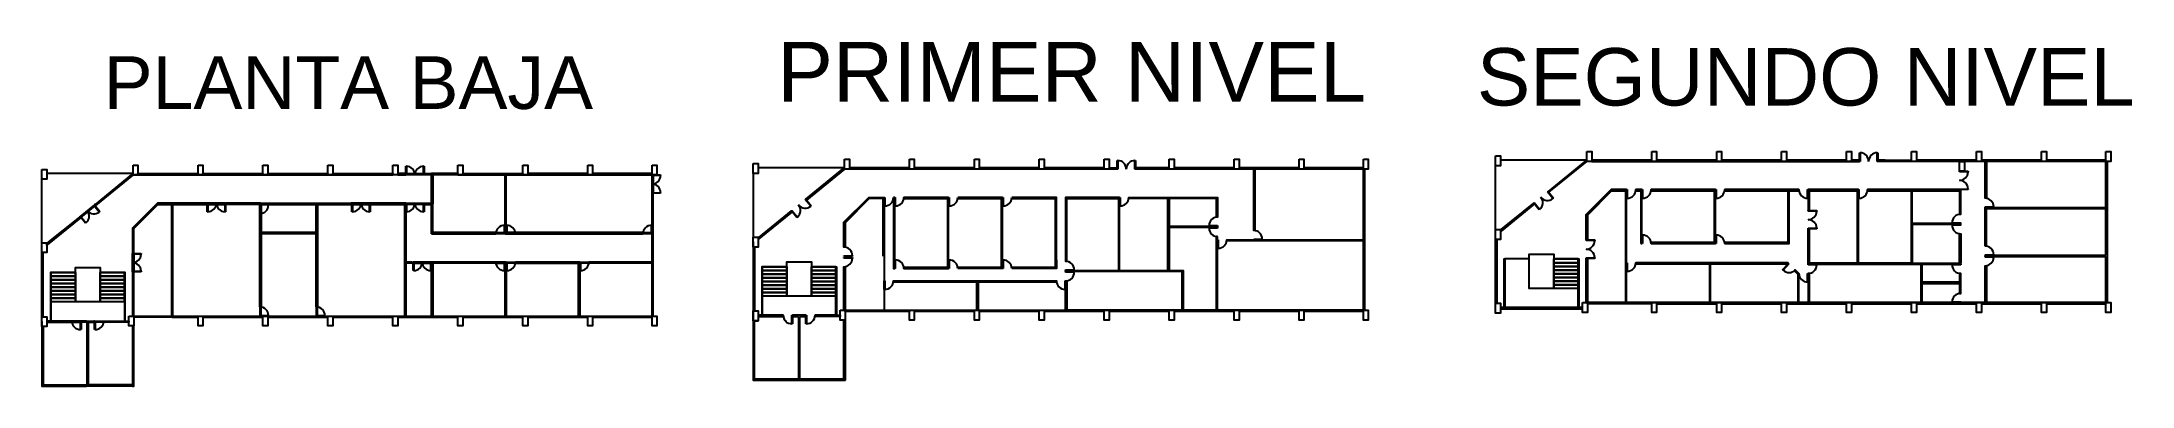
# Model space of a CAD drawing. Header units: metres. Extents: x 1300 to 1471, y 2445 to 2473.
import ezdxf

# ---------------------------------------------------------------- set-up
doc = ezdxf.new("R2010")
doc.units = ezdxf.units.M
for name, color, linetype in [('A-Escaleras', 82, 'Continuous'), ('A-Puertas', 140, 'Continuous'), ('Primer Nivel', 240, 'Continuous'), ('Segundo Nivel', 50, 'Continuous')]:
    doc.layers.add(name, color=color, linetype=linetype)
doc.styles.get("Standard").update_dxf_attribs({"font": 'arial.ttf'})

# ---------------------------------------------------------------- blocks, each defined once
blk = doc.blocks.new('Puerta Izquierda 0.7')
at = {"layer": 'A-Puertas'}
for p, q in [((-0.75, 0), (-0.75, 0.7)), ((-0.75, 0.7), (-0.7, 0.7)), ((-0.7, 0), (-0.75, 0)), ((-0.7, 0.7), (-0.7, 0))]:
    blk.add_line(p, q, dxfattribs=at)
blk.add_arc((-0.7, 0), 0.7, 0, 90, dxfattribs=at)
blk = doc.blocks.new('Puerta Derecha 0.7')
at = {"layer": 'A-Puertas'}
for p, q in [((0.7, 0), (0.7, 0.7)), ((0.7, 0.7), (0.75, 0.7)), ((0.75, 0), (0.7, 0)), ((0.75, 0.7), (0.75, 0))]:
    blk.add_line(p, q, dxfattribs=at)
blk.add_arc((0.7, 0), 0.7, 90, 180, dxfattribs=at)

msp = doc.modelspace()

# ---------------------------------------------------------------- linework, layer by layer
for p, q in [((1300.17, 2456.46), (1300.17, 2461.64)), ((1307.6, 2462.09), (1300.57, 2462.09)), ((1307.64, 2461.99), (1312.92, 2461.99)), ((1308.02, 2462.09), (1312.92, 2462.09)), ((1308.02, 2462.09), (1312.92, 2462.09)), ((1308.02, 2462.09), (1312.92, 2462.09)), ((1312.92, 2461.99), (1318.22, 2461.99)), ((1313.32, 2462.09), (1318.22, 2462.09)), ((1313.32, 2462.09), (1318.22, 2462.09)), ((1313.32, 2462.09), (1318.22, 2462.09)), ((1313.32, 2462.09), (1318.22, 2462.09)), ((1318.22, 2461.99), (1323.52, 2461.99)), ((1318.62, 2462.09), (1323.52, 2462.09)), ((1323.52, 2461.99), (1328.82, 2461.99)), ((1323.92, 2462.09), (1328.82, 2462.09)), ((1329.22, 2461.99), (1328.82, 2461.99)), ((1334.12, 2462.09), (1331.97, 2462.09)), ((1331.97, 2462.04), (1331.97, 2462.09)), ((1331.97, 2462.09), (1331.97, 2462.09)), ((1331.97, 2462.09), (1331.97, 2461.99)), ((1331.97, 2462.09), (1331.97, 2462.04)), ((1331.97, 2462.04), (1331.97, 2459.69)), ((1331.97, 2459.69), (1331.97, 2462.04)), ((1334.12, 2461.99), (1332.07, 2461.99)), ((1332.07, 2461.99), (1332.07, 2459.64)), ((1332.07, 2457.29), (1332.07, 2461.99)), ((1334.12, 2461.99), (1337.97, 2461.99)), ((1334.52, 2462.09), (1339.42, 2462.09)), ((1337.97, 2457.24), (1337.97, 2461.99)), ((1338.07, 2457.24), (1338.07, 2461.99)), ((1338.07, 2461.99), (1339.42, 2461.99)), ((1339.42, 2461.99), (1344.72, 2461.99)), ((1339.82, 2462.09), (1344.72, 2462.09)), ((1339.82, 2462.09), (1344.72, 2462.09)), ((1344.72, 2461.99), (1349.97, 2461.99)), ((1345.12, 2462.09), (1349.97, 2462.09)), ((1349.97, 2461.99), (1350.07, 2461.99)), ((1349.97, 2460.44), (1349.97, 2460.49)), ((1350.07, 2460.49), (1349.97, 2460.49)), ((1349.97, 2457.29), (1349.97, 2460.44)), ((1350.02, 2460.49), (1350.07, 2460.49)), ((1350.07, 2460.44), (1350.07, 2460.49)), ((1350.07, 2457.24), (1350.07, 2460.44)), ((1303.33, 2458.56), (1303.33, 2458.56)), ((1310.77, 2459.59), (1309.64, 2459.59)), ((1310.77, 2450.49), (1310.77, 2459.59)), ((1310.87, 2450.49), (1310.87, 2459.59)), ((1315.17, 2459.59), (1315.17, 2459.69)), ((1315.17, 2459.69), (1315.22, 2459.69)), ((1315.22, 2459.59), (1315.17, 2459.59)), ((1318.02, 2459.69), (1315.22, 2459.69)), ((1318.02, 2459.59), (1315.22, 2459.59)), ((1317.97, 2458.79), (1317.97, 2458.84)), ((1317.97, 2458.84), (1318.07, 2458.84)), ((1317.97, 2458.79), (1317.97, 2456.64)), ((1318.02, 2459.69), (1322.62, 2459.69)), ((1318.02, 2459.59), (1322.57, 2459.59)), ((1318.07, 2458.84), (1318.07, 2458.79)), ((1318.07, 2458.79), (1318.07, 2457.29)), ((1322.57, 2459.59), (1322.57, 2457.29)), ((1322.62, 2459.69), (1325.42, 2459.69)), ((1322.67, 2459.59), (1325.42, 2459.59)), ((1322.67, 2459.59), (1322.67, 2457.24)), ((1325.47, 2459.69), (1325.42, 2459.69)), ((1325.42, 2459.59), (1325.47, 2459.59)), ((1325.47, 2459.59), (1325.47, 2459.69)), ((1325.47, 2459.64), (1325.47, 2459.64)), ((1326.97, 2459.59), (1326.97, 2459.69)), ((1326.97, 2459.69), (1327.02, 2459.69)), ((1327.02, 2459.59), (1326.97, 2459.59)), ((1327.02, 2459.69), (1329.87, 2459.69)), ((1327.02, 2459.59), (1329.77, 2459.59)), ((1329.77, 2459.59), (1329.77, 2450.49)), ((1329.87, 2458.84), (1329.87, 2459.69)), ((1329.87, 2459.64), (1329.87, 2454.89)), ((1331.37, 2459.59), (1331.37, 2459.69)), ((1331.37, 2459.69), (1331.47, 2459.69)), ((1331.47, 2459.59), (1331.37, 2459.59)), ((1331.47, 2459.69), (1331.97, 2459.69)), ((1331.47, 2459.59), (1331.97, 2459.59)), ((1331.97, 2457.19), (1331.97, 2459.59)), ((1317.97, 2456.64), (1317.97, 2451.29)), ((1322.57, 2457.29), (1318.07, 2457.29)), ((1322.57, 2457.19), (1318.07, 2457.19)), ((1318.07, 2457.19), (1318.07, 2456.64)), ((1318.07, 2456.64), (1318.07, 2451.29)), ((1322.57, 2451.29), (1322.57, 2457.19)), ((1322.67, 2451.29), (1322.67, 2457.24)), ((1337.22, 2457.19), (1331.97, 2457.19)), ((1337.22, 2457.29), (1332.07, 2457.29)), ((1337.22, 2457.29), (1337.22, 2457.19)), ((1337.97, 2457.19), (1337.97, 2457.24)), ((1338.07, 2457.19), (1337.97, 2457.19)), ((1338.07, 2457.24), (1338.07, 2457.19)), ((1349.22, 2457.29), (1338.82, 2457.29)), ((1338.82, 2457.29), (1338.82, 2457.19)), ((1349.22, 2457.19), (1338.82, 2457.19)), ((1349.22, 2457.19), (1349.22, 2457.29)), ((1349.97, 2457.19), (1349.97, 2457.29)), ((1349.97, 2454.89), (1349.97, 2457.19)), ((1350.07, 2454.84), (1350.07, 2457.24)), ((1300.17, 2450.04), (1300.17, 2456.06)), ((1300.27, 2455.64), (1300.27, 2455.66)), ((1300.27, 2450.44), (1300.27, 2455.64)), ((1330.37, 2454.89), (1329.87, 2454.89)), ((1330.37, 2454.79), (1329.87, 2454.79)), ((1329.87, 2454.74), (1329.87, 2454.79)), ((1329.87, 2454.74), (1329.87, 2450.49)), ((1330.37, 2454.89), (1330.47, 2454.89)), ((1330.47, 2454.79), (1330.37, 2454.79)), ((1330.47, 2454.89), (1330.47, 2454.79)), ((1337.17, 2454.89), (1331.97, 2454.89)), ((1331.97, 2454.89), (1331.97, 2454.84)), ((1331.97, 2450.49), (1331.97, 2454.84)), ((1331.97, 2454.04), (1331.97, 2454.84)), ((1337.17, 2454.79), (1332.07, 2454.79)), ((1332.07, 2454.74), (1332.07, 2454.79)), ((1332.07, 2450.49), (1332.07, 2454.74)), ((1337.22, 2454.89), (1337.17, 2454.89)), ((1337.17, 2454.79), (1337.22, 2454.79)), ((1337.22, 2454.79), (1337.22, 2454.89)), ((1338.07, 2454.89), (1337.97, 2454.89)), ((1337.97, 2454.89), (1337.97, 2454.84)), ((1337.97, 2450.49), (1337.97, 2454.84)), ((1337.97, 2450.49), (1337.97, 2454.84)), ((1337.97, 2450.49), (1337.97, 2454.84)), ((1338.07, 2454.84), (1338.07, 2454.89)), ((1338.07, 2450.49), (1338.07, 2454.84)), ((1338.87, 2454.89), (1338.82, 2454.89)), ((1338.82, 2454.89), (1338.82, 2454.79)), ((1338.82, 2454.79), (1338.87, 2454.79)), ((1344.07, 2454.89), (1338.87, 2454.89)), ((1343.97, 2454.79), (1338.87, 2454.79)), ((1343.97, 2450.49), (1343.97, 2454.79)), ((1344.07, 2450.49), (1344.07, 2454.89)), ((1349.97, 2454.89), (1344.82, 2454.89)), ((1344.82, 2454.89), (1344.82, 2454.79)), ((1349.97, 2454.79), (1344.82, 2454.79)), ((1349.97, 2450.49), (1349.97, 2454.79)), ((1350.07, 2450.49), (1350.07, 2454.84)), ((1302.92, 2454.04), (1300.87, 2454.04)), ((1300.87, 2454.04), (1300.87, 2450.09)), ((1300.92, 2454.04), (1300.92, 2450.09)), ((1300.92, 2454.04), (1300.92, 2451.64)), ((1306.97, 2454.04), (1304.92, 2454.04)), ((1306.92, 2451.64), (1306.92, 2454.04)), ((1300.17, 2450.04), (1300.17, 2444.79)), ((1300.27, 2449.64), (1300.27, 2444.89)), ((1300.27, 2449.64), (1300.27, 2444.89)), ((1300.62, 2450.09), (1300.57, 2450.09)), ((1300.62, 2449.99), (1300.57, 2449.99)), ((1300.87, 2450.09), (1300.62, 2450.09)), ((1303.42, 2450.09), (1303.37, 2450.09)), ((1303.37, 2450.09), (1303.37, 2449.99)), ((1303.37, 2449.99), (1303.42, 2449.99)), ((1303.82, 2450.09), (1303.42, 2450.09)), ((1303.82, 2449.99), (1303.42, 2449.99)), ((1303.82, 2450.09), (1304.42, 2450.09)), ((1303.82, 2449.99), (1303.87, 2449.99)), ((1303.87, 2444.89), (1303.87, 2449.99)), ((1303.87, 2444.89), (1303.87, 2449.99)), ((1303.97, 2444.89), (1303.97, 2449.99)), ((1303.97, 2449.99), (1304.42, 2449.99)), ((1303.97, 2449.99), (1304.42, 2449.99)), ((1304.47, 2450.09), (1304.42, 2450.09)), ((1304.42, 2449.99), (1304.47, 2449.99)), ((1304.47, 2449.99), (1304.47, 2450.09)), ((1310.82, 2450.39), (1312.92, 2450.39)), ((1310.87, 2450.49), (1318.42, 2450.49)), ((1313.32, 2450.39), (1318.22, 2450.39)), ((1317.97, 2451.29), (1317.97, 2451.24)), ((1317.97, 2451.24), (1318.07, 2451.24)), ((1318.07, 2451.24), (1318.07, 2451.29)), ((1318.42, 2450.49), (1322.02, 2450.49)), ((1318.62, 2450.39), (1322.02, 2450.39)), ((1322.02, 2450.49), (1329.22, 2450.49)), ((1322.02, 2450.39), (1323.52, 2450.39)), ((1322.57, 2451.29), (1322.57, 2451.24)), ((1322.57, 2451.24), (1322.67, 2451.24)), ((1322.67, 2451.24), (1322.67, 2451.29)), ((1323.92, 2450.39), (1328.82, 2450.39)), ((1329.22, 2450.49), (1329.77, 2450.49)), ((1329.22, 2450.39), (1332.02, 2450.39)), ((1329.87, 2450.49), (1331.97, 2450.49)), ((1332.02, 2450.39), (1334.12, 2450.39)), ((1332.07, 2450.49), (1337.97, 2450.49)), ((1332.07, 2450.49), (1337.97, 2450.49)), ((1334.52, 2450.39), (1338.02, 2450.39)), ((1338.02, 2450.39), (1339.42, 2450.39)), ((1338.07, 2450.49), (1343.97, 2450.49)), ((1339.82, 2450.39), (1344.02, 2450.39)), ((1344.02, 2450.39), (1344.72, 2450.39)), ((1344.07, 2450.49), (1349.97, 2450.49)), ((1345.12, 2450.39), (1349.97, 2450.39)), ((1300.17, 2444.79), (1303.82, 2444.79)), ((1300.27, 2444.89), (1303.82, 2444.89)), ((1303.87, 2444.89), (1303.82, 2444.89)), ((1307.67, 2444.79), (1303.82, 2444.79)), ((1307.57, 2444.89), (1303.97, 2444.89))]:
    msp.add_line(p, q)
for points in [[(1300.17, 2462.44), (1300.57, 2462.44), (1300.57, 2461.64), (1300.17, 2461.64)], [(1307.62, 2461.99), (1307.62, 2462.09), (1307.6, 2462.09), (1304.52, 2459.59), (1304.48, 2459.56), (1304.46, 2459.54), (1304.52, 2459.46), (1304.54, 2459.48), (1304.58, 2459.51), (1307.64, 2461.99)], [(1307.62, 2462.79), (1308.02, 2462.79), (1308.02, 2461.99), (1307.62, 2461.99)], [(1308.02, 2462.09), (1312.92, 2462.09), (1312.92, 2461.99), (1308.02, 2461.99)], [(1312.92, 2462.79), (1313.32, 2462.79), (1313.32, 2461.99), (1312.92, 2461.99)], [(1313.32, 2462.09), (1318.22, 2462.09), (1318.22, 2461.99), (1313.32, 2461.99)], [(1318.22, 2462.79), (1318.62, 2462.79), (1318.62, 2461.99), (1318.22, 2461.99)], [(1318.62, 2462.09), (1323.52, 2462.09), (1323.52, 2461.99), (1318.62, 2461.99)], [(1323.52, 2462.79), (1323.92, 2462.79), (1323.92, 2461.99), (1323.52, 2461.99)], [(1323.92, 2462.09), (1328.82, 2462.09), (1328.82, 2461.99), (1323.92, 2461.99)], [(1328.82, 2462.79), (1329.22, 2462.79), (1329.22, 2461.99), (1328.82, 2461.99)], [(1329.87, 2462.09), (1329.22, 2462.09), (1329.22, 2461.99), (1329.87, 2461.99)], [(1329.87, 2462.09), (1331.37, 2462.09), (1331.37, 2461.99), (1329.87, 2461.99)], [(1331.97, 2461.99), (1331.37, 2461.99), (1331.37, 2462.09), (1331.97, 2462.09)], [(1334.12, 2461.99), (1331.97, 2461.99), (1331.97, 2462.09), (1334.12, 2462.09)], [(1331.97, 2457.19), (1332.07, 2457.19), (1332.07, 2461.99), (1331.97, 2461.99)], [(1334.12, 2462.79), (1334.52, 2462.79), (1334.52, 2461.99), (1334.12, 2461.99)], [(1339.42, 2461.99), (1334.52, 2461.99), (1334.52, 2462.09), (1339.42, 2462.09)], [(1338.07, 2461.99), (1337.97, 2461.99), (1337.97, 2457.19), (1338.07, 2457.19)], [(1339.42, 2462.79), (1339.82, 2462.79), (1339.82, 2461.99), (1339.42, 2461.99)], [(1344.72, 2462.09), (1339.82, 2462.09), (1339.82, 2461.99), (1344.72, 2461.99)], [(1344.72, 2462.79), (1345.12, 2462.79), (1345.12, 2461.99), (1344.72, 2461.99)], [(1349.97, 2462.09), (1345.12, 2462.09), (1345.12, 2461.99), (1349.97, 2461.99)], [(1349.97, 2462.79), (1350.37, 2462.79), (1350.37, 2461.99), (1349.97, 2461.99)], [(1350.07, 2460.49), (1349.97, 2460.49), (1349.97, 2461.99), (1350.07, 2461.99)], [(1350.07, 2460.49), (1349.97, 2460.49), (1349.97, 2450.49), (1350.07, 2450.49)], [(1303.36, 2458.52), (1303.32, 2458.49), (1300.62, 2456.3), (1300.57, 2456.26), (1300.57, 2456.39), (1300.62, 2456.43), (1303.26, 2458.56), (1303.3, 2458.6)], [(1303.36, 2458.52), (1304.52, 2459.46), (1304.46, 2459.54), (1303.3, 2458.6)], [(1309.64, 2459.59), (1307.67, 2457.62), (1307.57, 2457.66), (1309.6, 2459.69)], [(1310.77, 2459.59), (1310.87, 2459.59), (1313.62, 2459.59), (1313.67, 2459.59), (1313.67, 2459.69), (1313.62, 2459.69), (1310.82, 2459.69), (1309.6, 2459.69), (1309.64, 2459.59)], [(1310.87, 2459.59), (1310.77, 2459.59), (1310.77, 2450.49), (1310.87, 2450.49)], [(1315.17, 2459.69), (1313.67, 2459.69), (1313.67, 2459.59), (1315.17, 2459.59)], [(1315.17, 2459.69), (1325.47, 2459.69), (1325.47, 2459.59), (1315.17, 2459.59)], [(1318.07, 2458.84), (1317.97, 2458.84), (1317.97, 2459.59), (1318.07, 2459.59)], [(1317.97, 2458.84), (1318.07, 2458.84), (1318.07, 2451.24), (1317.97, 2451.24)], [(1322.57, 2459.59), (1322.67, 2459.59), (1322.67, 2451.24), (1322.57, 2451.24)], [(1326.97, 2459.69), (1325.47, 2459.69), (1325.47, 2459.59), (1326.97, 2459.59)], [(1329.87, 2459.69), (1326.97, 2459.69), (1326.97, 2459.59), (1329.87, 2459.59)], [(1329.87, 2459.59), (1329.77, 2459.59), (1329.77, 2450.49), (1329.87, 2450.49)], [(1329.87, 2459.69), (1331.37, 2459.69), (1331.37, 2459.59), (1329.87, 2459.59)], [(1331.97, 2459.59), (1331.37, 2459.59), (1331.37, 2459.69), (1331.97, 2459.69)], [(1300.17, 2456.46), (1300.57, 2456.46), (1300.57, 2455.66), (1300.17, 2455.66)], [(1307.67, 2455.59), (1307.67, 2455.64), (1307.67, 2457.62), (1307.57, 2457.66), (1307.57, 2455.64), (1307.57, 2455.59)], [(1318.07, 2457.29), (1322.57, 2457.29), (1322.57, 2457.19), (1318.07, 2457.19)], [(1332.07, 2457.19), (1337.22, 2457.19), (1337.22, 2457.29), (1332.07, 2457.29)], [(1337.22, 2457.29), (1337.97, 2457.29), (1337.97, 2457.19), (1337.22, 2457.19)], [(1338.82, 2457.29), (1338.07, 2457.29), (1338.07, 2457.19), (1338.82, 2457.19)], [(1338.82, 2457.19), (1349.22, 2457.19), (1349.22, 2457.29), (1338.82, 2457.29)], [(1349.97, 2457.19), (1349.22, 2457.19), (1349.22, 2457.29), (1349.97, 2457.29)], [(1300.27, 2455.66), (1300.17, 2455.66), (1300.17, 2450.44), (1300.27, 2450.44)], [(1307.57, 2455.59), (1307.67, 2455.59), (1307.67, 2454.09), (1307.57, 2454.09)], [(1330.47, 2454.79), (1329.87, 2454.79), (1329.87, 2454.89), (1330.47, 2454.89)], [(1331.97, 2454.89), (1330.47, 2454.89), (1330.47, 2454.79), (1331.97, 2454.79)], [(1332.07, 2450.49), (1331.97, 2450.49), (1331.97, 2454.89), (1332.07, 2454.89)], [(1332.07, 2454.89), (1337.22, 2454.89), (1337.22, 2454.79), (1332.07, 2454.79)], [(1337.97, 2454.89), (1337.22, 2454.89), (1337.22, 2454.79), (1337.97, 2454.79)], [(1337.97, 2454.89), (1338.07, 2454.89), (1338.07, 2450.49), (1337.97, 2450.49)], [(1338.82, 2454.79), (1338.07, 2454.79), (1338.07, 2454.89), (1338.82, 2454.89)], [(1344.07, 2454.89), (1338.82, 2454.89), (1338.82, 2454.79), (1344.07, 2454.79)], [(1343.97, 2454.79), (1344.07, 2454.79), (1344.07, 2450.49), (1343.97, 2450.49)], [(1344.82, 2454.79), (1344.07, 2454.79), (1344.07, 2454.89), (1344.82, 2454.89)], [(1344.82, 2454.89), (1349.97, 2454.89), (1349.97, 2454.79), (1344.82, 2454.79)], [(1300.92, 2454.04), (1300.87, 2454.04), (1300.87, 2450.09), (1300.92, 2450.09)], [(1304.92, 2451.64), (1302.92, 2451.64), (1302.92, 2454.44), (1304.92, 2454.44)], [(1306.92, 2450.09), (1306.97, 2450.09), (1306.97, 2454.04), (1306.92, 2454.04)], [(1307.67, 2454.09), (1307.57, 2454.09), (1307.57, 2450.49), (1307.67, 2450.49)], [(1300.17, 2450.44), (1300.57, 2450.44), (1300.57, 2449.64), (1300.17, 2449.64)], [(1300.27, 2449.64), (1300.17, 2449.64), (1300.17, 2444.79), (1300.27, 2444.79)], [(1302.62, 2450.09), (1300.57, 2450.09), (1300.57, 2449.99), (1302.62, 2449.99)], [(1303.37, 2450.09), (1302.62, 2450.09), (1302.62, 2449.99), (1303.37, 2449.99)], [(1304.47, 2449.99), (1303.37, 2449.99), (1303.37, 2450.09), (1304.47, 2450.09)], [(1303.87, 2444.89), (1303.97, 2444.89), (1303.97, 2449.99), (1303.87, 2449.99)], [(1305.22, 2449.99), (1304.47, 2449.99), (1304.47, 2450.09), (1305.22, 2450.09)], [(1307.27, 2449.99), (1305.22, 2449.99), (1305.22, 2450.09), (1307.27, 2450.09)], [(1307.27, 2450.49), (1307.67, 2450.49), (1307.67, 2449.69), (1307.27, 2449.69)], [(1307.67, 2449.69), (1307.57, 2449.69), (1307.57, 2444.79), (1307.67, 2444.79)], [(1312.92, 2450.39), (1307.67, 2450.39), (1307.67, 2450.49), (1312.92, 2450.49)], [(1312.92, 2450.49), (1313.32, 2450.49), (1313.32, 2449.69), (1312.92, 2449.69)], [(1313.32, 2450.49), (1318.22, 2450.49), (1318.22, 2450.39), (1313.32, 2450.39)], [(1318.07, 2451.24), (1317.97, 2451.24), (1317.97, 2450.49), (1318.07, 2450.49)], [(1318.22, 2450.49), (1318.62, 2450.49), (1318.62, 2449.69), (1318.22, 2449.69)], [(1318.62, 2450.49), (1323.52, 2450.49), (1323.52, 2450.39), (1318.62, 2450.39)], [(1322.67, 2451.24), (1322.57, 2451.24), (1322.57, 2450.49), (1322.67, 2450.49)], [(1323.52, 2450.49), (1323.92, 2450.49), (1323.92, 2449.69), (1323.52, 2449.69)], [(1323.92, 2450.49), (1328.82, 2450.49), (1328.82, 2450.39), (1323.92, 2450.39)], [(1328.82, 2450.49), (1329.22, 2450.49), (1329.22, 2449.69), (1328.82, 2449.69)], [(1329.22, 2450.49), (1334.12, 2450.49), (1334.12, 2450.39), (1329.22, 2450.39)], [(1334.12, 2450.49), (1334.52, 2450.49), (1334.52, 2449.69), (1334.12, 2449.69)], [(1334.52, 2450.49), (1339.42, 2450.49), (1339.42, 2450.39), (1334.52, 2450.39)], [(1339.42, 2450.49), (1339.82, 2450.49), (1339.82, 2449.69), (1339.42, 2449.69)], [(1339.82, 2450.49), (1344.72, 2450.49), (1344.72, 2450.39), (1339.82, 2450.39)], [(1345.12, 2450.49), (1349.97, 2450.49), (1349.97, 2450.39), (1345.12, 2450.39)], [(1349.97, 2450.49), (1350.37, 2450.49), (1350.37, 2449.69), (1349.97, 2449.69)], [(1300.27, 2444.89), (1307.57, 2444.89), (1307.57, 2444.79), (1300.27, 2444.79)]]:
    msp.add_lwpolyline(points, close=True)
msp.add_lwpolyline([(1345.12, 2450.49), (1345.12, 2449.69), (1344.72, 2449.69), (1344.72, 2450.49)])
at = {"layer": 'A-Escaleras'}
for points in [[(1423.55, 2455.14), (1425.55, 2455.14), (1425.55, 2454.84), (1423.55, 2454.84)], [(1423.55, 2454.84), (1425.55, 2454.84), (1425.55, 2454.54), (1423.55, 2454.54)], [(1300.92, 2454.04), (1302.92, 2454.04), (1302.92, 2453.74), (1300.92, 2453.74)], [(1300.92, 2453.74), (1302.92, 2453.74), (1302.92, 2453.44), (1300.92, 2453.44)], [(1300.92, 2453.44), (1302.92, 2453.44), (1302.92, 2453.14), (1300.92, 2453.14)], [(1300.92, 2453.14), (1302.92, 2453.14), (1302.92, 2452.84), (1300.92, 2452.84)], [(1304.92, 2454.04), (1306.92, 2454.04), (1306.92, 2453.74), (1304.92, 2453.74)], [(1304.92, 2453.74), (1306.92, 2453.74), (1306.92, 2453.44), (1304.92, 2453.44)], [(1304.92, 2453.44), (1306.92, 2453.44), (1306.92, 2453.14), (1304.92, 2453.14)], [(1304.92, 2453.14), (1306.92, 2453.14), (1306.92, 2452.84), (1304.92, 2452.84)], [(1358.97, 2454.51), (1360.97, 2454.51), (1360.97, 2454.21), (1358.97, 2454.21)], [(1358.97, 2454.21), (1360.97, 2454.21), (1360.97, 2453.91), (1358.97, 2453.91)], [(1358.97, 2453.91), (1360.97, 2453.91), (1360.97, 2453.61), (1358.97, 2453.61)], [(1358.97, 2453.61), (1360.97, 2453.61), (1360.97, 2453.31), (1358.97, 2453.31)], [(1358.97, 2453.31), (1360.97, 2453.31), (1360.97, 2453.01), (1358.97, 2453.01)], [(1362.97, 2454.51), (1364.97, 2454.51), (1364.97, 2454.21), (1362.97, 2454.21)], [(1362.97, 2454.21), (1364.97, 2454.21), (1364.97, 2453.91), (1362.97, 2453.91)], [(1362.97, 2453.91), (1364.97, 2453.91), (1364.97, 2453.61), (1362.97, 2453.61)], [(1362.97, 2453.61), (1364.97, 2453.61), (1364.97, 2453.31), (1362.97, 2453.31)], [(1362.97, 2453.31), (1364.97, 2453.31), (1364.97, 2453.01), (1362.97, 2453.01)], [(1423.55, 2454.54), (1425.55, 2454.54), (1425.55, 2454.24), (1423.55, 2454.24)], [(1423.55, 2454.24), (1425.55, 2454.24), (1425.55, 2453.94), (1423.55, 2453.94)], [(1423.55, 2453.94), (1425.55, 2453.94), (1425.55, 2453.64), (1423.55, 2453.64)], [(1423.55, 2453.64), (1425.55, 2453.64), (1425.55, 2453.34), (1423.55, 2453.34)], [(1423.55, 2453.34), (1425.55, 2453.34), (1425.55, 2453.04), (1423.55, 2453.04)], [(1423.55, 2453.04), (1425.55, 2453.04), (1425.55, 2452.74), (1423.55, 2452.74)], [(1300.92, 2452.84), (1302.92, 2452.84), (1302.92, 2452.54), (1300.92, 2452.54)], [(1300.92, 2452.54), (1302.92, 2452.54), (1302.92, 2452.24), (1300.92, 2452.24)], [(1300.92, 2452.24), (1302.92, 2452.24), (1302.92, 2451.94), (1300.92, 2451.94)], [(1300.92, 2451.94), (1302.92, 2451.94), (1302.92, 2451.64), (1300.92, 2451.64)], [(1304.92, 2452.84), (1306.92, 2452.84), (1306.92, 2452.54), (1304.92, 2452.54)], [(1304.92, 2452.54), (1306.92, 2452.54), (1306.92, 2452.24), (1304.92, 2452.24)], [(1304.92, 2452.24), (1306.92, 2452.24), (1306.92, 2451.94), (1304.92, 2451.94)], [(1304.92, 2451.94), (1306.92, 2451.94), (1306.92, 2451.64), (1304.92, 2451.64)], [(1358.97, 2453.01), (1360.97, 2453.01), (1360.97, 2452.71), (1358.97, 2452.71)], [(1358.97, 2452.71), (1360.97, 2452.71), (1360.97, 2452.41), (1358.97, 2452.41)], [(1358.97, 2452.41), (1360.97, 2452.41), (1360.97, 2452.11), (1358.97, 2452.11)], [(1362.97, 2453.01), (1364.97, 2453.01), (1364.97, 2452.71), (1362.97, 2452.71)], [(1362.97, 2452.71), (1364.97, 2452.71), (1364.97, 2452.41), (1362.97, 2452.41)], [(1362.97, 2452.41), (1364.97, 2452.41), (1364.97, 2452.11), (1362.97, 2452.11)]]:
    msp.add_lwpolyline(points, close=True, dxfattribs=at)
at = {"layer": 'Primer Nivel'}
for p, q in [((1358.22, 2462.11), (1358.22, 2456.91)), ((1370.97, 2462.56), (1366.07, 2462.56)), ((1376.27, 2462.56), (1371.37, 2462.56)), ((1381.57, 2462.56), (1376.67, 2462.56)), ((1386.87, 2462.56), (1381.97, 2462.56)), ((1390.02, 2462.56), (1389.42, 2462.56)), ((1392.17, 2462.56), (1390.02, 2462.56)), ((1397.47, 2462.56), (1392.57, 2462.56)), ((1402.77, 2462.56), (1397.87, 2462.56)), ((1408.02, 2462.56), (1403.17, 2462.56)), ((1408.12, 2462.46), (1408.12, 2450.96)), ((1378.57, 2460.16), (1378.52, 2460.16)), ((1396.02, 2450.96), (1396.02, 2456.96)), ((1396.12, 2456.96), (1396.02, 2456.96)), ((1396.12, 2450.96), (1396.12, 2456.96)), ((1364.97, 2454.51), (1362.97, 2454.51)), ((1364.97, 2454.51), (1364.97, 2450.56)), ((1383.67, 2452.66), (1383.67, 2453.36)), ((1358.32, 2445.36), (1358.32, 2450.11)), ((1358.32, 2450.11), (1358.62, 2450.11)), ((1362.52, 2450.56), (1361.42, 2450.56)), ((1361.42, 2450.56), (1361.42, 2450.46)), ((1361.42, 2450.46), (1361.92, 2450.46)), ((1361.92, 2450.46), (1361.92, 2445.36)), ((1362.02, 2445.36), (1362.02, 2450.46)), ((1362.02, 2450.46), (1362.52, 2450.46)), ((1362.52, 2450.46), (1362.52, 2450.56)), ((1364.97, 2450.56), (1363.27, 2450.56)), ((1363.27, 2450.56), (1363.27, 2450.46)), ((1376.27, 2450.86), (1371.37, 2450.86)), ((1381.57, 2450.86), (1376.67, 2450.86)), ((1386.87, 2450.86), (1381.97, 2450.86)), ((1392.17, 2450.86), (1387.27, 2450.86)), ((1397.47, 2450.86), (1392.57, 2450.86)), ((1408.02, 2450.96), (1396.12, 2450.96)), ((1402.77, 2450.86), (1397.87, 2450.86)), ((1408.02, 2450.86), (1403.17, 2450.86)), ((1361.92, 2445.36), (1358.32, 2445.36)), ((1365.62, 2445.36), (1362.02, 2445.36))]:
    msp.add_line(p, q, dxfattribs=at)
for points in [[(1365.67, 2463.26), (1366.07, 2463.26), (1366.07, 2462.46), (1365.67, 2462.46)], [(1370.97, 2463.26), (1371.37, 2463.26), (1371.37, 2462.46), (1370.97, 2462.46)], [(1376.27, 2463.26), (1376.67, 2463.26), (1376.67, 2462.46), (1376.27, 2462.46)], [(1381.57, 2463.26), (1381.97, 2463.26), (1381.97, 2462.46), (1381.57, 2462.46)], [(1386.87, 2463.26), (1387.27, 2463.26), (1387.27, 2462.46), (1386.87, 2462.46)], [(1392.17, 2463.26), (1392.57, 2463.26), (1392.57, 2462.46), (1392.17, 2462.46)], [(1397.47, 2463.26), (1397.87, 2463.26), (1397.87, 2462.46), (1397.47, 2462.46)], [(1402.77, 2463.26), (1403.17, 2463.26), (1403.17, 2462.46), (1402.77, 2462.46)], [(1408.02, 2463.26), (1408.42, 2463.26), (1408.42, 2462.46), (1408.02, 2462.46)], [(1358.22, 2462.91), (1358.62, 2462.91), (1358.62, 2462.11), (1358.22, 2462.11)], [(1387.27, 2462.56), (1387.92, 2462.56), (1387.92, 2462.46), (1387.27, 2462.46)], [(1369.67, 2460.16), (1369.67, 2454.81), (1369.67, 2454.36), (1369.77, 2454.36), (1369.77, 2460.16)], [(1388.12, 2460.16), (1384.12, 2460.16), (1383.72, 2460.16), (1383.72, 2454.96), (1383.82, 2454.96), (1383.82, 2460.06), (1384.12, 2460.06), (1388.02, 2460.06), (1388.02, 2454.21), (1388.12, 2454.21)], [(1358.22, 2456.91), (1358.62, 2456.91), (1358.62, 2456.11), (1358.22, 2456.11)], [(1365.02, 2450.56), (1364.97, 2450.56), (1364.97, 2454.51), (1365.02, 2454.51)], [(1365.72, 2450.96), (1365.62, 2450.96), (1365.62, 2454.51), (1365.72, 2454.51)], [(1358.22, 2450.91), (1358.62, 2450.91), (1358.62, 2450.11), (1358.22, 2450.11)], [(1365.32, 2450.46), (1363.27, 2450.46), (1363.27, 2450.56), (1365.32, 2450.56)], [(1365.32, 2450.96), (1365.72, 2450.96), (1365.72, 2450.16), (1365.32, 2450.16)], [(1365.62, 2450.16), (1365.72, 2450.16), (1365.72, 2445.26), (1365.62, 2445.26)], [(1370.97, 2450.86), (1365.72, 2450.86), (1365.72, 2450.96), (1370.97, 2450.96)], [(1370.97, 2450.96), (1371.37, 2450.96), (1371.37, 2450.16), (1370.97, 2450.16)], [(1376.27, 2450.96), (1376.67, 2450.96), (1376.67, 2450.16), (1376.27, 2450.16)], [(1381.57, 2450.96), (1381.97, 2450.96), (1381.97, 2450.16), (1381.57, 2450.16)], [(1386.87, 2450.96), (1387.27, 2450.96), (1387.27, 2450.16), (1386.87, 2450.16)], [(1392.17, 2450.96), (1392.57, 2450.96), (1392.57, 2450.16), (1392.17, 2450.16)], [(1397.47, 2450.96), (1397.87, 2450.96), (1397.87, 2450.16), (1397.47, 2450.16)], [(1402.77, 2450.96), (1403.17, 2450.96), (1403.17, 2450.16), (1402.77, 2450.16)], [(1408.02, 2450.96), (1408.42, 2450.96), (1408.42, 2450.16), (1408.02, 2450.16)]]:
    msp.add_lwpolyline(points, close=True, dxfattribs=at)
for points in [[(1387.92, 2462.46), (1365.68, 2462.46), (1362.57, 2459.94), (1362.51, 2460.01), (1365.65, 2462.56), (1365.67, 2462.56), (1358.62, 2462.56)], [(1408.02, 2456.61), (1408.02, 2450.96), (1408.02, 2456.61), (1396.87, 2456.61), (1396.87, 2456.71), (1408.02, 2456.71), (1408.02, 2462.46), (1399.17, 2462.46), (1399.17, 2457.46), (1399.07, 2457.46), (1399.07, 2462.46), (1389.42, 2462.46)], [(1368.82, 2455.36), (1368.82, 2460.06), (1367.69, 2460.06), (1365.72, 2458.09), (1365.72, 2456.11), (1365.62, 2456.11), (1365.62, 2458.13), (1367.65, 2460.16), (1368.92, 2460.16), (1368.92, 2450.96), (1376.47, 2450.96), (1376.47, 2453.26), (1369.67, 2453.26), (1369.67, 2453.36), (1382.92, 2453.36), (1382.97, 2453.36), (1382.97, 2453.26), (1382.92, 2453.26), (1376.57, 2453.26), (1376.57, 2450.96), (1383.72, 2450.96)], [(1374.17, 2454.81), (1374.17, 2460.16), (1374.12, 2460.16), (1370.52, 2460.16), (1370.52, 2460.06), (1374.07, 2460.06), (1374.07, 2454.81), (1374.07, 2454.46), (1370.52, 2454.46), (1370.52, 2454.36), (1374.17, 2454.36), (1374.17, 2455.06)], [(1378.57, 2454.81), (1378.57, 2460.16), (1378.52, 2460.16), (1374.92, 2460.16)], [(1374.92, 2460.06), (1378.47, 2460.06), (1378.47, 2454.81), (1378.47, 2454.46), (1374.92, 2454.46)], [(1382.97, 2454.81), (1382.97, 2460.16), (1382.92, 2460.16), (1379.32, 2460.16)], [(1379.32, 2460.06), (1382.87, 2460.06), (1382.87, 2454.81), (1382.87, 2454.46), (1379.32, 2454.46)], [(1384.12, 2454.21), (1392.07, 2454.21), (1392.07, 2460.06), (1388.92, 2460.06), (1388.87, 2460.06), (1388.87, 2460.16), (1388.92, 2460.16)], [(1388.92, 2460.16), (1392.12, 2460.16), (1396.12, 2460.16), (1396.12, 2458.56), (1396.02, 2458.56), (1396.02, 2460.06), (1392.17, 2460.06), (1392.17, 2457.81), (1396.12, 2457.81), (1396.12, 2457.71), (1392.17, 2457.71), (1392.17, 2454.21), (1393.32, 2454.21), (1393.32, 2450.96), (1396.02, 2450.96), (1393.32, 2450.96)], [(1358.62, 2456.86), (1358.67, 2456.9), (1361.34, 2459.07), (1361.41, 2458.99), (1358.67, 2456.77), (1358.62, 2456.73)], [(1358.22, 2456.54), (1358.22, 2445.26), (1365.72, 2445.26), (1365.72, 2450.11), (1365.72, 2450.16)], [(1358.27, 2456.11), (1358.32, 2456.11), (1358.32, 2450.91)], [(1360.97, 2454.51), (1360.97, 2454.91), (1362.97, 2454.91), (1362.97, 2454.51), (1362.97, 2452.11), (1360.97, 2452.11), (1360.97, 2454.51), (1358.92, 2454.51)], [(1378.57, 2455.06), (1378.57, 2454.36), (1374.92, 2454.36)], [(1382.97, 2455.06), (1382.97, 2454.36), (1379.32, 2454.36)], [(1358.62, 2450.46), (1358.67, 2450.46), (1360.67, 2450.46), (1360.67, 2450.56), (1358.97, 2450.56), (1358.97, 2454.51), (1358.92, 2454.51), (1358.92, 2450.56), (1358.67, 2450.56), (1358.62, 2450.56)], [(1383.67, 2450.96), (1383.72, 2450.96), (1383.72, 2453.36), (1383.77, 2453.36), (1383.82, 2453.36), (1383.82, 2450.96), (1384.12, 2450.96), (1393.22, 2450.96), (1383.82, 2450.96)], [(1383.72, 2454.21), (1384.12, 2454.21), (1383.72, 2454.21), (1384.12, 2454.21), (1383.72, 2454.21), (1383.72, 2454.21), (1383.72, 2454.11), (1384.12, 2454.11), (1383.72, 2454.11)], [(1393.22, 2450.96), (1393.22, 2454.11), (1384.12, 2454.11)], [(1370.97, 2450.86), (1366.07, 2450.86), (1366.02, 2450.86)]]:
    msp.add_lwpolyline(points, dxfattribs=at)
at = {"layer": 'Segundo Nivel'}
for p, q in [((1418.8, 2457.57), (1418.8, 2462.74)), ((1426.25, 2463.19), (1419.2, 2463.19)), ((1426.23, 2463.19), (1423.09, 2460.64)), ((1423.15, 2460.57), (1426.26, 2463.09)), ((1431.55, 2463.19), (1426.65, 2463.19)), ((1436.85, 2463.19), (1431.95, 2463.19)), ((1442.15, 2463.19), (1437.25, 2463.19)), ((1447.45, 2463.19), (1442.55, 2463.19)), ((1450.6, 2463.19), (1450, 2463.19)), ((1450.6, 2463.09), (1450, 2463.09)), ((1458.05, 2463.19), (1453.15, 2463.19)), ((1463.35, 2463.19), (1458.45, 2463.19)), ((1468.65, 2463.19), (1463.75, 2463.19)), ((1468.7, 2463.14), (1468.7, 2451.54)), ((1458.86, 2456.19), (1458.86, 2459.24)), ((1458.86, 2459.24), (1468.6, 2459.24)), ((1468.6, 2455.44), (1468.6, 2459.24)), ((1418.8, 2457.54), (1418.8, 2457.57)), ((1418.8, 2451.54), (1418.8, 2456.77)), ((1418.9, 2456.74), (1418.9, 2451.54)), ((1425.55, 2455.14), (1423.55, 2455.14)), ((1425.55, 2455.14), (1425.6, 2455.14)), ((1425.6, 2455.14), (1425.6, 2451.19)), ((1458.76, 2455.44), (1468.6, 2455.44)), ((1458.76, 2455.44), (1458.76, 2455.34)), ((1458.76, 2455.34), (1468.6, 2455.34)), ((1468.6, 2451.59), (1468.6, 2455.34)), ((1431.95, 2451.49), (1436.85, 2451.49)), ((1437.25, 2451.49), (1442.15, 2451.49)), ((1442.55, 2451.49), (1447.45, 2451.49)), ((1443.56, 2451.59), (1444.31, 2451.59)), ((1444.41, 2451.59), (1453.51, 2451.59)), ((1447.85, 2451.49), (1452.75, 2451.49)), ((1453.15, 2451.49), (1458.05, 2451.49)), ((1458.45, 2451.49), (1463.35, 2451.49)), ((1463.75, 2451.49), (1468.65, 2451.49))]:
    msp.add_line(p, q, dxfattribs=at)
for points in [[(1418.8, 2463.54), (1419.2, 2463.54), (1419.2, 2462.74), (1418.8, 2462.74)], [(1426.25, 2463.89), (1426.65, 2463.89), (1426.65, 2463.09), (1426.25, 2463.09)], [(1431.55, 2463.89), (1431.95, 2463.89), (1431.95, 2463.09), (1431.55, 2463.09)], [(1436.85, 2463.89), (1437.25, 2463.89), (1437.25, 2463.09), (1436.85, 2463.09)], [(1442.15, 2463.89), (1442.55, 2463.89), (1442.55, 2463.09), (1442.15, 2463.09)], [(1447.45, 2463.89), (1447.85, 2463.89), (1447.85, 2463.09), (1447.45, 2463.09)], [(1452.75, 2463.89), (1453.15, 2463.89), (1453.15, 2463.09), (1452.75, 2463.09)], [(1458.05, 2463.89), (1458.45, 2463.89), (1458.45, 2463.09), (1458.05, 2463.09)], [(1463.35, 2463.89), (1463.75, 2463.89), (1463.75, 2463.09), (1463.35, 2463.09)], [(1468.6, 2463.89), (1469, 2463.89), (1469, 2463.09), (1468.6, 2463.09)], [(1447.85, 2463.19), (1448.5, 2463.19), (1448.5, 2463.09), (1447.85, 2463.09)], [(1456.66, 2463.09), (1457.06, 2463.09), (1457.06, 2462.29), (1456.66, 2462.29)], [(1423.15, 2460.57), (1423.09, 2460.64)], [(1426.2, 2458.76), (1428.23, 2460.79), (1428.27, 2460.69), (1426.3, 2458.72)], [(1428.27, 2460.69), (1429.5, 2460.69), (1429.5, 2460.79), (1428.23, 2460.79)], [(1430.65, 2456.39), (1430.75, 2456.39), (1430.75, 2460.79), (1430.65, 2460.79), (1430.25, 2460.79), (1430.25, 2460.69), (1430.65, 2460.69)], [(1442.7, 2456.39), (1442.75, 2456.39), (1442.75, 2460.69), (1443.56, 2460.69), (1443.56, 2460.79), (1442.7, 2460.79), (1437.5, 2460.79), (1437.5, 2460.69), (1442.65, 2460.69), (1442.65, 2456.49), (1437.5, 2456.49), (1437.5, 2456.39)], [(1426.2, 2456.69), (1426.2, 2458.76), (1426.3, 2458.72), (1426.3, 2456.69)], [(1418.8, 2457.54), (1419.2, 2457.54), (1419.2, 2456.74), (1418.8, 2456.74)], [(1425.6, 2451.19), (1425.55, 2451.19), (1425.55, 2455.14), (1425.6, 2455.14)], [(1426.3, 2451.59), (1426.2, 2451.59), (1426.2, 2455.19), (1426.3, 2455.19)], [(1418.8, 2451.54), (1419.2, 2451.54), (1419.2, 2450.74), (1418.8, 2450.74)], [(1425.9, 2451.59), (1426.3, 2451.59), (1426.3, 2450.79), (1425.9, 2450.79)], [(1431.55, 2451.49), (1426.3, 2451.49), (1426.3, 2451.59), (1431.55, 2451.59)], [(1431.55, 2451.59), (1431.95, 2451.59), (1431.95, 2450.79), (1431.55, 2450.79)], [(1436.85, 2451.59), (1437.25, 2451.59), (1437.25, 2450.79), (1436.85, 2450.79)], [(1442.15, 2451.59), (1442.55, 2451.59), (1442.55, 2450.79), (1442.15, 2450.79)], [(1447.45, 2451.59), (1447.85, 2451.59), (1447.85, 2450.79), (1447.45, 2450.79)], [(1452.75, 2451.59), (1453.15, 2451.59), (1453.15, 2450.79), (1452.75, 2450.79)], [(1458.05, 2451.59), (1458.45, 2451.59), (1458.45, 2450.79), (1458.05, 2450.79)], [(1463.35, 2451.59), (1463.75, 2451.59), (1463.75, 2450.79), (1463.35, 2450.79)], [(1468.6, 2451.59), (1469, 2451.59), (1469, 2450.79), (1468.6, 2450.79)], [(1425.9, 2451.19), (1419.2, 2451.19), (1419.2, 2451.09), (1425.9, 2451.09)]]:
    msp.add_lwpolyline(points, close=True, dxfattribs=at)
for points in [[(1426.65, 2463.09), (1448.5, 2463.09)], [(1448.5, 2463.19), (1447.85, 2463.19)], [(1458.76, 2456.19), (1458.76, 2459.29), (1458.76, 2459.34), (1468.6, 2459.34), (1468.6, 2463.09), (1458.86, 2463.09), (1458.86, 2460.09), (1458.76, 2460.09), (1458.76, 2463.09), (1450.6, 2463.09), (1450.6, 2463.19), (1452.75, 2463.19)], [(1428.23, 2460.79), (1426.2, 2458.76), (1426.2, 2456.69), (1426.3, 2456.69), (1426.3, 2458.72), (1428.27, 2460.69), (1429.4, 2460.69), (1429.4, 2451.59), (1426.3, 2451.59), (1426.3, 2455.19), (1426.2, 2455.19), (1426.2, 2451.59)], [(1430.3, 2454.74), (1436.25, 2454.74), (1436.25, 2451.59), (1429.5, 2451.59), (1429.5, 2460.79), (1428.23, 2460.79), (1429.45, 2460.79)], [(1436.7, 2460.79), (1431.5, 2460.79), (1431.5, 2460.69), (1436.65, 2460.69), (1436.65, 2456.49), (1431.5, 2456.49), (1431.5, 2456.39), (1436.7, 2456.39), (1436.75, 2456.39), (1436.75, 2460.79), (1436.65, 2460.79)], [(1444.36, 2460.79), (1444.31, 2460.79), (1444.31, 2459.19), (1444.31, 2459.09), (1444.41, 2459.09), (1444.41, 2459.19), (1444.41, 2460.69), (1448.31, 2460.69), (1448.31, 2454.81), (1444.41, 2454.81), (1444.41, 2454.84), (1444.41, 2457.59), (1444.31, 2457.59), (1444.41, 2457.59)], [(1456.76, 2458.04), (1452.81, 2458.04), (1452.81, 2460.69), (1456.66, 2460.69), (1456.66, 2458.79), (1456.76, 2458.79), (1456.76, 2460.79), (1452.76, 2460.79), (1449.16, 2460.79), (1449.16, 2460.69), (1452.71, 2460.69), (1452.71, 2454.81), (1448.41, 2454.81), (1448.41, 2460.79), (1448.36, 2460.79), (1444.36, 2460.79)], [(1419.2, 2457.49), (1419.25, 2457.53), (1421.92, 2459.7), (1421.98, 2459.62), (1419.25, 2457.4), (1419.2, 2457.36)], [(1444.31, 2454.71), (1444.31, 2454.74), (1444.31, 2457.59)], [(1456.76, 2457.94), (1452.81, 2457.94), (1452.81, 2454.81), (1456.66, 2454.81), (1456.66, 2457.19), (1456.76, 2457.19), (1456.76, 2454.81)], [(1419.5, 2451.19), (1419.5, 2455.14), (1419.55, 2455.14)], [(1421.55, 2455.14), (1421.55, 2455.54), (1423.55, 2455.54), (1423.55, 2455.14), (1423.55, 2452.74), (1421.55, 2452.74), (1421.55, 2455.14), (1419.55, 2455.14), (1419.55, 2451.19)], [(1425.55, 2455.14), (1425.55, 2451.19), (1419.55, 2451.19), (1425.55, 2451.19)], [(1443.46, 2451.59), (1436.35, 2451.59), (1436.35, 2454.74), (1442.69, 2454.74), (1442.72, 2454.77), (1442.67, 2454.82), (1442.64, 2454.84), (1436.3, 2454.84), (1430.3, 2454.84), (1430.25, 2454.84), (1430.25, 2454.74), (1430.3, 2454.74)], [(1444.31, 2454.81), (1444.31, 2454.71), (1453.51, 2454.71), (1453.51, 2451.59), (1444.41, 2451.59), (1444.41, 2453.96), (1444.31, 2453.96), (1444.31, 2451.59), (1443.56, 2451.59), (1443.56, 2453.96), (1443.25, 2454.25), (1443.19, 2454.18), (1443.46, 2453.91), (1443.46, 2451.59), (1436.35, 2451.59)], [(1458.76, 2451.59), (1453.61, 2451.59), (1453.61, 2453.14), (1456.66, 2453.14), (1456.66, 2452.39), (1456.66, 2452.34), (1456.76, 2452.34), (1456.76, 2452.39), (1456.76, 2453.19), (1456.76, 2453.96), (1456.66, 2453.96), (1456.66, 2453.24), (1453.61, 2453.24), (1453.61, 2454.71), (1456.76, 2454.71), (1456.76, 2454.81)], [(1456.76, 2451.59), (1458.76, 2451.59), (1458.76, 2454.59), (1458.86, 2454.59), (1458.86, 2451.59), (1468.6, 2451.59), (1458.86, 2451.59)], [(1431.55, 2451.49), (1426.65, 2451.49), (1426.6, 2451.49)], [(1419.25, 2451.19), (1419.5, 2451.19), (1419.25, 2451.19), (1419.2, 2451.19)], [(1425.9, 2451.09), (1419.25, 2451.09), (1419.2, 2451.09)]]:
    msp.add_lwpolyline(points, dxfattribs=at)

# ---------------------------------------------------------------- block references
at = {"layer": 'A-Puertas'}
for name, p in [('Puerta Izquierda 0.7', (1449.25, 2463.09)), ('Puerta Derecha 0.7', (1449.25, 2463.09)), ('Puerta Izquierda 0.7', (1330.62, 2461.99)), ('Puerta Derecha 0.7', (1330.62, 2461.99)), ('Puerta Izquierda 0.7', (1388.67, 2462.46)), ('Puerta Derecha 0.7', (1388.67, 2462.46)), ('Puerta Derecha 0.7', (1337.22, 2457.19)), ('Puerta Izquierda 0.7', (1338.82, 2457.19)), ('Puerta Derecha 0.7', (1349.22, 2457.19)), ('Puerta Izquierda 0.7', (1431.5, 2456.39)), ('Puerta Izquierda 0.7', (1437.5, 2456.39)), ('Puerta Izquierda 0.7', (1370.52, 2454.36)), ('Puerta Izquierda 0.7', (1374.92, 2454.36)), ('Puerta Izquierda 0.7', (1379.32, 2454.36))]:
    msp.add_blockref(name, p, dxfattribs=at)
for name, p, rotation in [('Puerta Izquierda 0.7', (1349.97, 2461.24), 270), ('Puerta Izquierda 0.7', (1456.66, 2461.54), 270), ('Puerta Derecha 0.7', (1349.97, 2461.24), 270), ('Puerta Izquierda 0.7', (1361.93, 2459.54), 219), ('Puerta Derecha 0.7', (1369.67, 2460.16), 180), ('Puerta Derecha 0.7', (1370.52, 2460.16), 180), ('Puerta Derecha 0.7', (1374.92, 2460.16), 180), ('Puerta Derecha 0.7', (1379.32, 2460.16), 180), ('Puerta Derecha 0.7', (1388.87, 2460.16), 180), ('Puerta Derecha 0.7', (1422.5, 2460.17), 219), ('Puerta Izquierda 0.7', (1422.5, 2460.17), 219), ('Puerta Derecha 0.7', (1430.25, 2460.79), 180), ('Puerta Derecha 0.7', (1431.5, 2460.79), 180), ('Puerta Derecha 0.7', (1437.5, 2460.79), 180), ('Puerta Izquierda 0.7', (1443.56, 2460.79), 180), ('Puerta Derecha 0.7', (1449.16, 2460.79), 180), ('Puerta Derecha 0.7', (1456.66, 2461.54), 270), ('Puerta Derecha 0.7', (1458.76, 2460.09), 270), ('Puerta Derecha 0.7', (1303.88, 2459.07), 219), ('Puerta Izquierda 0.7', (1303.88, 2459.07), 219), ('Puerta Derecha 0.7', (1314.42, 2459.69), 180), ('Puerta Izquierda 0.7', (1314.42, 2459.69), 180), ('Puerta Izquierda 0.7', (1317.97, 2458.84), 270), ('Puerta Derecha 0.7', (1326.22, 2459.69), 180), ('Puerta Izquierda 0.7', (1326.22, 2459.69), 180), ('Puerta Derecha 0.7', (1330.62, 2459.69), 180), ('Puerta Izquierda 0.7', (1330.62, 2459.69), 180), ('Puerta Derecha 0.7', (1361.93, 2459.54), 219), ('Puerta Izquierda 0.7', (1396.12, 2458.56), 89.99999999999999), ('Puerta Izquierda 0.7', (1444.31, 2458.34), 270), ('Puerta Derecha 0.7', (1444.31, 2458.34), 270), ('Puerta Izquierda 0.7', (1456.76, 2458.79), 89.99999999999999), ('Puerta Derecha 0.7', (1396.12, 2456.96), 89.99999999999999), ('Puerta Derecha 0.7', (1396.87, 2456.71), 180), ('Puerta Derecha 0.7', (1399.07, 2457.46), 270), ('Puerta Izquierda 0.7', (1426.2, 2455.94), 270), ('Puerta Derecha 0.7', (1456.76, 2457.19), 89.99999999999999), ('Puerta Izquierda 0.7', (1307.57, 2454.84), 270), ('Puerta Derecha 0.7', (1307.57, 2454.84), 270), ('Puerta Derecha 0.7', (1331.22, 2454.89), 180), ('Puerta Izquierda 0.7', (1331.22, 2454.89), 180), ('Puerta Izquierda 0.7', (1337.22, 2454.89), 180), ('Puerta Derecha 0.7', (1338.82, 2454.89), 180), ('Puerta Derecha 0.7', (1344.82, 2454.89), 180), ('Puerta Derecha 0.7', (1365.62, 2456.11), 270), ('Puerta Izquierda 0.7', (1365.62, 2454.51), 270), ('Puerta Derecha 0.7', (1383.72, 2454.96), 270), ('Puerta Derecha 0.7', (1426.2, 2455.94), 270), ('Puerta Derecha 0.7', (1430.25, 2454.84), 180), ('Puerta Derecha 0.7', (1443.25, 2454.25), 135.8565350563122), ('Puerta Derecha 0.7', (1458.76, 2456.19), 270), ('Puerta Izquierda 0.7', (1458.76, 2454.59), 270), ('Puerta Derecha 0.7', (1369.67, 2453.36), 180), ('Puerta Izquierda 0.7', (1382.97, 2453.36), 180), ('Puerta Izquierda 0.7', (1383.72, 2453.36), 270), ('Puerta Izquierda 0.7', (1443.56, 2453.96), 180), ('Puerta Izquierda 0.7', (1444.31, 2453.96), 270), ('Puerta Derecha 0.7', (1456.76, 2453.96), 89.99999999999999), ('Puerta Izquierda 0.7', (1456.76, 2452.34), 89.99999999999999), ('Puerta Izquierda 0.7', (1302.62, 2450.09), 180), ('Puerta Derecha 0.7', (1305.22, 2450.09), 180), ('Puerta Derecha 0.7', (1317.97, 2451.24), 270), ('Puerta Derecha 0.7', (1322.57, 2451.24), 270), ('Puerta Izquierda 0.7', (1360.67, 2450.56), 180), ('Puerta Derecha 0.7', (1363.27, 2450.56), 180)]:
    msp.add_blockref(name, p, dxfattribs=dict(at, rotation=rotation))

# ---------------------------------------------------------------- texts
msp.add_text('PLANTA BAJA', height=4.2869).set_placement((1305.22, 2467.36))
at = {"layer": 'Primer Nivel'}
msp.add_text('PRIMER NIVEL', height=4.8745, dxfattribs=at).set_placement((1360.19, 2467.95))
at = {"layer": 'Segundo Nivel'}
msp.add_text('SEGUNDO NIVEL', height=4.6737, dxfattribs=at).set_placement((1417.28, 2467.64))

doc.saveas('drawing.dxf')
